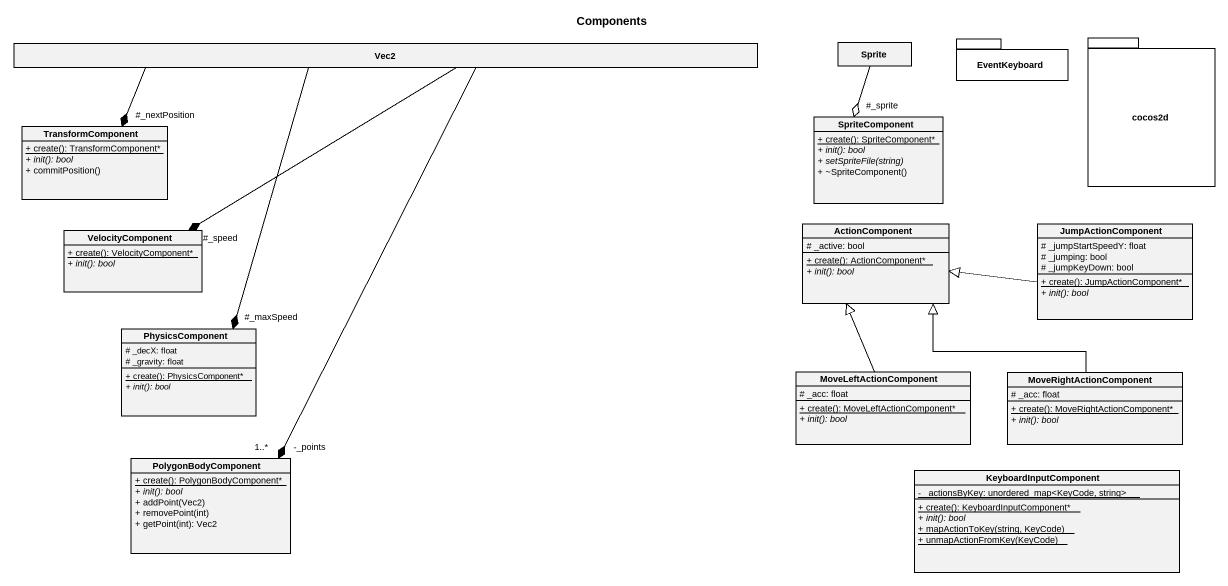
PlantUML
@startuml
title Components
hide circle
hide empty members
skinparam classAttributeIconSize 0
class Vec2
class Sprite
package EventKeyboard {
}
package cocos2d {
}
class SpriteComponent {
  {static} + create(): SpriteComponent*
  {abstract} + init(): bool
  {abstract} + setSpriteFile(string)
  + ~SpriteComponent()
}
class TransformComponent {
  {static} + create(): TransformComponent*
  {abstract} + init(): bool
  + commitPosition()
}
class VelocityComponent {
  {static} + create(): VelocityComponent*
  {abstract} + init(): bool
}
class ActionComponent {
  # _active: bool
  {static} + create(): ActionComponent*
  {abstract} + init(): bool
}
class JumpActionComponent {
  # _jumpStartSpeedY: float
  # _jumping: bool
  # _jumpKeyDown: bool
  {static} + create(): JumpActionComponent*
  {abstract} + init(): bool
}
class PhysicsComponent {
  # _decX: float
  # _gravity: float
  {static} + create(): PhysicsComponent*
  {abstract} + init(): bool
}
class MoveLeftActionComponent {
  # _acc: float
  {static} + create(): MoveLeftActionComponent*
  {abstract} + init(): bool
}
class MoveRightActionComponent {
  # _acc: float
  {static} + create(): MoveRightActionComponent*
  {abstract} + init(): bool
}
class PolygonBodyComponent {
  {static} + create(): PolygonBodyComponent*
  {abstract} + init(): bool
  + addPoint(Vec2)
  + removePoint(int)
  + getPoint(int): Vec2
}
class KeyboardInputComponent {
  {static} - _actionsByKey: unordered_map<KeyCode, string>
  {static} + create(): KeyboardInputComponent*
  {abstract} + init(): bool
  {static} + mapActionToKey(string, KeyCode)
  {static} + unmapActionFromKey(KeyCode)
}
Vec2 -left-* "#_nextPosition" TransformComponent
Vec2 --* "#_speed" VelocityComponent
Vec2 --* "#_maxSpeed" PhysicsComponent
Vec2 --* "-_points\n1..*" PolygonBodyComponent
Sprite --o "#_sprite" SpriteComponent
JumpActionComponent -left-|> ActionComponent
MoveLeftActionComponent -up-|> ActionComponent
MoveRightActionComponent -up-|> ActionComponent
@enduml
